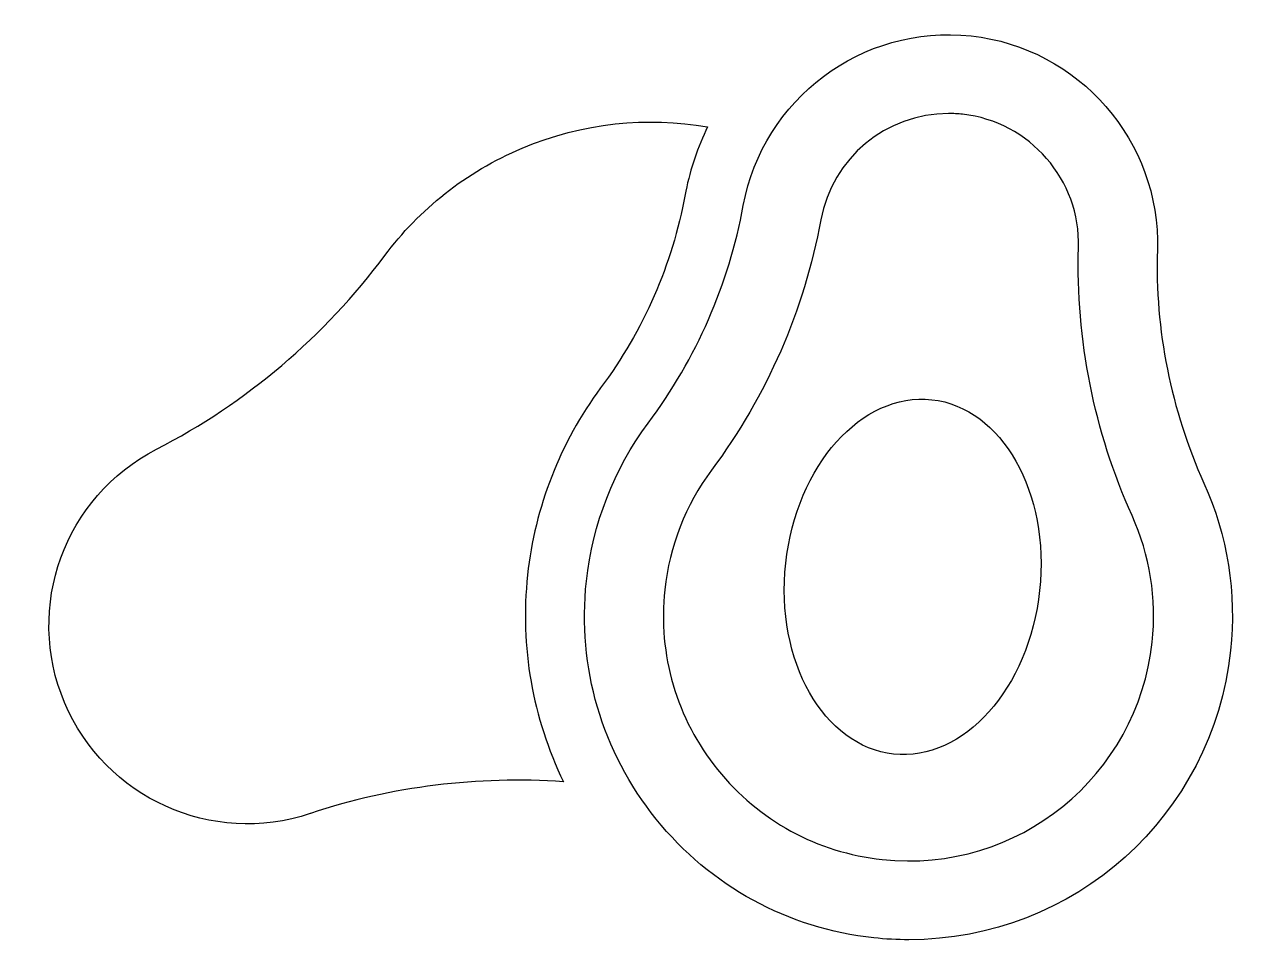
# Model space of a CAD drawing. Header units: centimetres. Extents: x -6.9 to 6.5, y -4.3 to 5.8.
import ezdxf

# ---------------------------------------------------------------- set-up
doc = ezdxf.new("R2010")
doc.units = ezdxf.units.CM
doc.header["$MEASUREMENT"] = 0
doc.layers.add('Layer 1', color=7, linetype='Continuous')

msp = doc.modelspace()

# ---------------------------------------------------------------- linework, layer by layer
at = {"layer": 'Layer 1'}
for points, knots in [([(6.11383, 0.73006), (5.75056, 1.53513), (5.57315, 2.42337), (5.60075, 3.30057), (5.60075, 3.30057), (5.63811, 4.49606), (4.73628, 5.53283), (3.54756, 5.66057), (3.54756, 5.66057), (2.33871, 5.78958), (1.25481, 4.96374), (1.03775, 3.792), (1.03775, 3.792), (0.87585, 2.91819), (0.52295, 2.11015), (-0.01114, 1.39083), (-0.01114, 1.39083), (-0.3882, 0.88283), (-0.62354, 0.28021), (-0.69165, -0.35169), (-0.69165, -0.35169), (-0.79394, -1.29977), (-0.52062, -2.23087), (0.07734, -2.97355), (0.07734, -2.97355), (0.67551, -3.71621), (1.52705, -4.18135), (2.47513, -4.28363), (2.47513, -4.28363), (2.60478, -4.29763), (2.7336, -4.30443), (2.8611, -4.30443), (2.8611, -4.30443), (2.86131, -4.30443), (2.86131, -4.30443), (2.86131, -4.30443), (2.86131, -4.30443), (4.68659, -4.30443), (6.21078, -2.9341), (6.40704, -1.11686), (6.40704, -1.11686), (6.47541, -0.48538), (6.37397, 0.15333), (6.11383, 0.73006)], [0, 0, 0, 0, 0.08333333, 0.08333333, 0.08333333, 0.08333333, 0.16666667, 0.16666667, 0.16666667, 0.16666667, 0.25, 0.25, 0.25, 0.25, 0.33333333, 0.33333333, 0.33333333, 0.33333333, 0.41666667, 0.41666667, 0.41666667, 0.41666667, 0.5, 0.5, 0.5, 0.5, 0.58333333, 0.58333333, 0.58333333, 0.58333333, 0.66666667, 0.66666667, 0.66666667, 0.66666667, 0.75, 0.75, 0.75, 0.75, 0.83333333, 0.83333333, 0.83333333, 0.83333333, 1, 1, 1, 1]), ([(-1.33988, -0.2821), (-1.25923, 0.46567), (-0.98084, 1.17819), (-0.53438, 1.77914), (-0.53438, 1.77914), (-0.06033, 2.41827), (0.25307, 3.13547), (0.39693, 3.91084), (0.39693, 3.91084), (0.39693, 3.91084), (0.40413, 3.94862), (0.40413, 3.94862), (0.40413, 3.94862), (0.4539, 4.19942), (0.53698, 4.43622), (0.64437, 4.65805), (0.64437, 4.65805), (-0.02296, 4.77232), (-0.72906, 4.70673), (-1.39903, 4.42395), (-1.39903, 4.42395), (-2.0231, 4.16085), (-2.53618, 3.74535), (-2.91369, 3.23862), (-2.91369, 3.23862), (-3.5774, 2.3474), (-4.4402, 1.61323), (-5.42837, 1.10441), (-5.42837, 1.10441), (-6.44459, 0.58155), (-6.88657, -0.63603), (-6.44223, -1.68894), (-6.44223, -1.68894), (-6.44223, -1.68894), (-6.44178, -1.69021), (-6.44178, -1.69021), (-6.44178, -1.69021), (-5.99768, -2.74267), (-4.81748, -3.27567), (-3.73422, -2.91285), (-3.73422, -2.91285), (-3.73422, -2.91285), (-3.73189, -2.912), (-3.73189, -2.912), (-3.73189, -2.912), (-2.82863, -2.60918), (-1.88872, -2.50018), (-0.94477, -2.56169), (-0.94477, -2.56169), (-1.28394, -1.85944), (-1.42544, -1.07654), (-1.33988, -0.2821)], [0, 0, 0, 0, 0.07142857, 0.07142857, 0.07142857, 0.07142857, 0.14285714, 0.14285714, 0.14285714, 0.14285714, 0.21428571, 0.21428571, 0.21428571, 0.21428571, 0.28571429, 0.28571429, 0.28571429, 0.28571429, 0.35714286, 0.35714286, 0.35714286, 0.35714286, 0.42857143, 0.42857143, 0.42857143, 0.42857143, 0.5, 0.5, 0.5, 0.5, 0.57142857, 0.57142857, 0.57142857, 0.57142857, 0.64285714, 0.64285714, 0.64285714, 0.64285714, 0.71428571, 0.71428571, 0.71428571, 0.71428571, 0.78571429, 0.78571429, 0.78571429, 0.78571429, 0.85714286, 0.85714286, 0.85714286, 0.85714286, 1, 1, 1, 1]), ([(5.54302, -1.02351), (5.38408, -2.49483), (4.06977, -3.58084), (2.56807, -3.41958), (2.56807, -3.41958), (1.85108, -3.34235), (1.20687, -2.99011), (0.75425, -2.42821), (0.75425, -2.42821), (0.30184, -1.86631), (0.09517, -1.16226), (0.1724, -0.44505), (0.1724, -0.44505), (0.22397, 0.03324), (0.40177, 0.48904), (0.68654, 0.87268), (0.68654, 0.87268), (1.30043, 1.6994), (1.70593, 2.62835), (1.89264, 3.63416), (1.89264, 3.63416), (2.01826, 4.31276), (2.60966, 4.80505), (3.29842, 4.80505), (3.29842, 4.80505), (3.34999, 4.80505), (3.40198, 4.80209), (3.45439, 4.79656), (3.45439, 4.79656), (4.19409, 4.71676), (4.75532, 4.07171), (4.7318, 3.32606), (4.7318, 3.32606), (4.70018, 2.319), (4.9041, 1.29792), (5.32148, 0.37275), (5.32148, 0.37275), (5.51799, -0.0631), (5.59459, -0.54565), (5.54302, -1.02351)], [0, 0, 0, 0, 0.09090909, 0.09090909, 0.09090909, 0.09090909, 0.18181818, 0.18181818, 0.18181818, 0.18181818, 0.27272727, 0.27272727, 0.27272727, 0.27272727, 0.36363636, 0.36363636, 0.36363636, 0.36363636, 0.45454545, 0.45454545, 0.45454545, 0.45454545, 0.54545455, 0.54545455, 0.54545455, 0.54545455, 0.63636364, 0.63636364, 0.63636364, 0.63636364, 0.72727273, 0.72727273, 0.72727273, 0.72727273, 0.81818182, 0.81818182, 0.81818182, 0.81818182, 1, 1, 1, 1]), ([(3.1147, 1.65013), (2.34251, 1.73332), (1.62171, 0.92567), (1.50561, -0.15266), (1.50561, -0.15266), (1.38914, -1.23142), (1.92132, -2.17315), (2.6937, -2.25676), (2.6937, -2.25676), (3.46634, -2.33995), (4.18669, -1.53318), (4.30316, -0.45437), (4.30316, -0.45437), (4.41926, 0.62397), (3.88728, 1.56697), (3.1147, 1.65013)], [0, 0, 0, 0, 0.2, 0.2, 0.2, 0.2, 0.4, 0.4, 0.4, 0.4, 0.6, 0.6, 0.6, 0.6, 1, 1, 1, 1])]:
    msp.add_open_spline(points, degree=3, knots=knots, dxfattribs=at)

doc.saveas('drawing.dxf')
